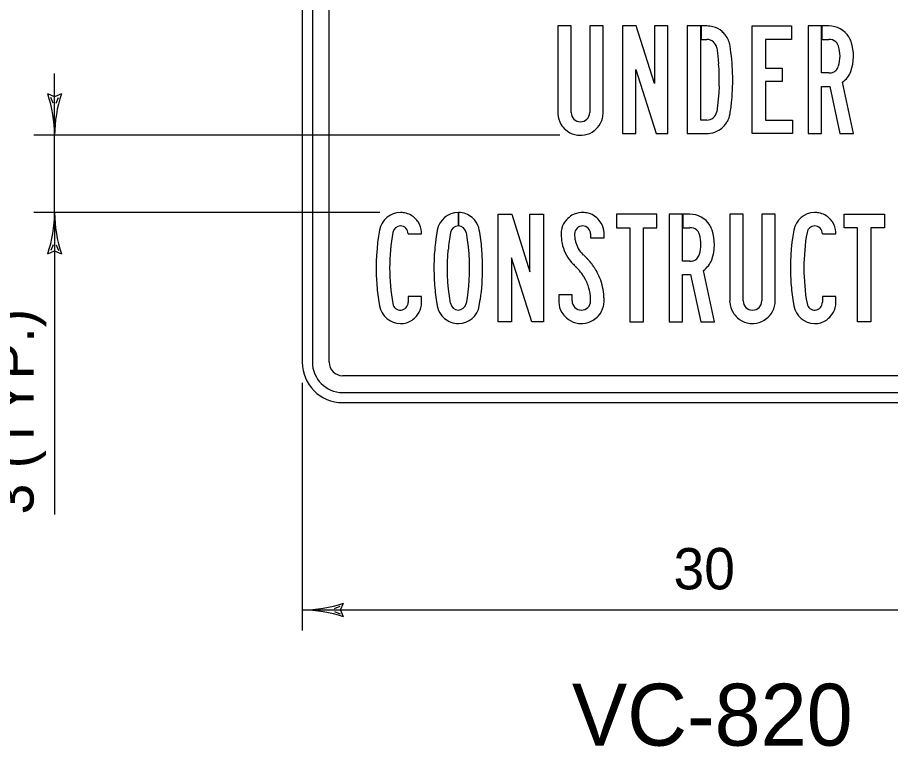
# Model space of a CAD drawing. Extents: x 0 to 32, y 0 to 21.
# Drawn here: x 3.626 to 6.587, y 7.453 to 9.924 of the extents above; entities that cross this region are included whole.
import ezdxf

# ---------------------------------------------------------------- set-up
doc = ezdxf.new("R2010")
doc.units = 0
doc.layers.add('Level 1', color=7, linetype='Continuous')

msp = doc.modelspace()

# ---------------------------------------------------------------- linework, layer by layer
at = {"layer": 'Level 1'}
for p, q in [((4.5923, 10.6702), (4.5923, 8.7555)), ((4.6265, 10.6702), (4.6265, 8.7555)), ((4.6835, 8.7555), (4.6835, 10.6702)), ((5.5042, 9.8956), (5.4586, 9.8956)), ((5.4586, 9.8956), (5.4586, 9.602)), ((5.5042, 9.602), (5.5042, 9.8956)), ((5.6125, 9.8956), (5.5669, 9.8956)), ((5.5669, 9.8956), (5.5669, 9.602)), ((5.6125, 9.602), (5.6125, 9.8956)), ((5.7248, 9.8956), (5.6781, 9.8956)), ((5.6781, 9.8956), (5.6781, 9.5309)), ((5.7864, 9.7005), (5.7248, 9.8956)), ((5.832, 9.8956), (5.7864, 9.8956)), ((5.7864, 9.8956), (5.7864, 9.7005)), ((5.832, 9.5309), (5.832, 9.8956)), ((5.9436, 9.8956), (5.898, 9.8956)), ((5.898, 9.8956), (5.898, 9.5309)), ((5.9436, 9.85), (5.9436, 9.8956)), ((5.9641, 9.8956), (5.9446, 9.8956)), ((5.9446, 9.8956), (5.9446, 9.85)), ((6.1176, 9.5309), (6.1176, 9.8956)), ((6.1176, 9.8956), (6.2515, 9.8956)), ((6.2515, 9.8956), (6.2515, 9.85)), ((6.3532, 9.8956), (6.3076, 9.8956)), ((6.3076, 9.8956), (6.3076, 9.5309)), ((6.3532, 9.85), (6.3532, 9.8956)), ((6.378, 9.8956), (6.3541, 9.8956)), ((6.3541, 9.8956), (6.3541, 9.85)), ((5.9436, 9.5765), (5.9436, 9.85)), ((5.9446, 9.85), (5.9641, 9.85)), ((6.2515, 9.85), (6.1632, 9.85)), ((6.1632, 9.85), (6.1632, 9.753)), ((6.3532, 9.7362), (6.3532, 9.85)), ((6.3541, 9.85), (6.378, 9.85)), ((5.998, 9.8212), (6.0017, 9.7946)), ((6.0017, 9.7946), (6.0043, 9.7677)), ((5.7237, 9.5309), (5.7237, 9.7475)), ((5.7237, 9.7475), (5.7923, 9.5309)), ((6.1632, 9.753), (6.2201, 9.753)), ((6.2201, 9.753), (6.2201, 9.7074)), ((3.7523, 9.2632), (3.7523, 9.735)), ((6.378, 9.7362), (6.3532, 9.7362)), ((6.006, 9.691), (6.005, 9.6691)), ((6.2201, 9.7074), (6.1632, 9.7074)), ((6.1632, 9.7074), (6.1632, 9.5765)), ((6.3532, 9.5309), (6.3532, 9.6906)), ((6.3532, 9.6906), (6.3808, 9.6906)), ((6.3808, 9.6906), (6.4149, 9.5309)), ((6.4615, 9.5309), (6.4243, 9.7052)), ((3.7523, 9.6552), (3.7292, 9.665)), ((3.7474, 9.6342), (3.7392, 9.6534)), ((3.7754, 9.665), (3.7523, 9.6552)), ((3.7572, 9.6342), (3.7654, 9.6534)), ((6.005, 9.6691), (6.0032, 9.6474)), ((6.0008, 9.626), (5.9976, 9.6049)), ((6.0032, 9.6474), (6.0008, 9.626)), ((5.4586, 9.602), (5.4587, 9.5972)), ((5.9641, 9.5765), (5.9436, 9.5765)), ((6.1632, 9.5765), (6.2544, 9.5765)), ((6.2544, 9.5765), (6.2544, 9.5309)), ((5.4655, 9.525), (3.6823, 9.525)), ((5.5355, 9.525), (5.5404, 9.5252)), ((5.6781, 9.5309), (5.7237, 9.5309)), ((5.7923, 9.5309), (5.832, 9.5309)), ((5.898, 9.5309), (5.9641, 9.5309)), ((5.9641, 9.5309), (5.9694, 9.531)), ((6.2544, 9.5309), (6.1176, 9.5309)), ((6.3076, 9.5309), (6.3532, 9.5309)), ((6.4149, 9.5309), (6.4615, 9.5309)), ((4.855, 9.2632), (3.6823, 9.2632)), ((3.7523, 9.2632), (3.7523, 8.2395)), ((5.1216, 9.2176), (5.1216, 9.2633)), ((5.1225, 9.2633), (5.1225, 9.2176)), ((5.2562, 8.8926), (5.2562, 9.2573)), ((5.2562, 9.2573), (5.3028, 9.2573)), ((5.3028, 9.2573), (5.3645, 9.0622)), ((5.3645, 9.0622), (5.3645, 9.2573)), ((5.3645, 9.2573), (5.4101, 9.2573)), ((5.4101, 9.2573), (5.4101, 8.8926)), ((5.7945, 9.2573), (5.6577, 9.2573)), ((5.6577, 9.2573), (5.6577, 9.2117)), ((5.7945, 9.2117), (5.7945, 9.2573)), ((5.8816, 9.2573), (5.836, 9.2573)), ((5.836, 9.2573), (5.836, 8.8926)), ((5.8816, 9.2117), (5.8816, 9.2573)), ((5.9064, 9.2573), (5.8825, 9.2573)), ((5.8825, 9.2573), (5.8825, 9.2117)), ((6.0877, 9.2573), (6.0421, 9.2573)), ((6.0421, 9.2573), (6.0421, 8.9637)), ((6.0877, 8.9637), (6.0877, 9.2573)), ((6.196, 9.2573), (6.1504, 9.2573)), ((6.1504, 9.2573), (6.1504, 8.9637)), ((6.196, 8.9637), (6.196, 9.2573)), ((6.4294, 9.2117), (6.4294, 9.2573)), ((6.4294, 9.2573), (6.5662, 9.2573)), ((6.5662, 9.2573), (6.5662, 9.2117)), ((5.6577, 9.2117), (5.7033, 9.2117)), ((5.7033, 9.2117), (5.7033, 8.8926)), ((5.7489, 8.8926), (5.7489, 9.2117)), ((5.7489, 9.2117), (5.7945, 9.2117)), ((5.8816, 9.0979), (5.8816, 9.2117)), ((5.8825, 9.2117), (5.9064, 9.2117)), ((6.475, 9.2117), (6.4294, 9.2117)), ((6.475, 8.8926), (6.475, 9.2117)), ((6.5662, 9.2117), (6.5206, 9.2117)), ((6.5206, 9.2117), (6.5206, 8.8926)), ((4.9513, 9.1913), (4.9968, 9.1913)), ((4.9968, 9.1913), (4.9967, 9.1962)), ((5.1478, 9.195), (5.1516, 9.1708)), ((5.4702, 9.1906), (5.4703, 9.1858)), ((5.5702, 9.1906), (5.5702, 9.1775)), ((5.6158, 9.1906), (5.6156, 9.1955)), ((5.6158, 9.1775), (5.6158, 9.1906)), ((6.3561, 9.1913), (6.4017, 9.1913)), ((6.4017, 9.1913), (6.4016, 9.1962)), ((3.7474, 9.154), (3.7392, 9.1348)), ((3.7572, 9.154), (3.7654, 9.1348)), ((5.1516, 9.1708), (5.1546, 9.1467)), ((5.5702, 9.1775), (5.6158, 9.1775)), ((3.7292, 9.1232), (3.7523, 9.133)), ((3.7523, 9.133), (3.7754, 9.1232)), ((5.0855, 9.1157), (5.087, 9.1359)), ((5.1546, 9.1467), (5.1567, 9.1227)), ((5.1567, 9.1227), (5.158, 9.0988)), ((5.2027, 9.1185), (5.2012, 9.14)), ((5.5465, 9.1187), (5.5432, 9.1219)), ((5.0844, 9.075), (5.0847, 9.0954)), ((5.0847, 9.0954), (5.0855, 9.1157)), ((5.158, 9.0988), (5.1584, 9.075)), ((5.2037, 9.0968), (5.2027, 9.1185)), ((5.204, 9.075), (5.2037, 9.0968)), ((5.3017, 9.1093), (5.3017, 8.8926)), ((5.3703, 8.8926), (5.3017, 9.1093)), ((5.9064, 9.0979), (5.8816, 9.0979)), ((5.0848, 9.0513), (5.0844, 9.075)), ((5.1584, 9.075), (5.1581, 9.0544)), ((5.99, 8.8926), (5.9528, 9.0669)), ((5.0861, 9.0275), (5.0848, 9.0513)), ((5.1572, 9.034), (5.1558, 9.0138)), ((5.1581, 9.0544), (5.1572, 9.034)), ((5.8816, 8.8926), (5.8816, 9.0524)), ((5.8816, 9.0524), (5.9093, 9.0524)), ((5.9093, 9.0524), (5.9433, 8.8926)), ((5.0882, 9.0035), (5.0861, 9.0275)), ((5.0911, 8.9795), (5.0882, 9.0035)), ((5.1558, 9.0138), (5.1537, 8.9938)), ((4.9968, 8.978), (4.9513, 8.978)), ((4.9513, 8.978), (4.9513, 8.9586)), ((4.9968, 8.9586), (4.9968, 8.978)), ((5.0949, 8.9553), (5.0911, 8.9795)), ((5.1511, 8.9739), (5.1478, 8.9542)), ((5.1537, 8.9938), (5.1511, 8.9739)), ((5.5074, 8.9838), (5.4619, 8.9838)), ((5.4619, 8.9838), (5.4619, 8.9637)), ((5.5074, 8.9637), (5.5074, 8.9838)), ((6.4017, 8.978), (6.3561, 8.978)), ((6.3561, 8.978), (6.3561, 8.9586)), ((6.4017, 8.9586), (6.4017, 8.978)), ((4.8508, 8.9677), (4.8542, 8.9462)), ((5.0466, 8.9683), (5.0501, 8.947)), ((5.1927, 8.947), (5.1961, 8.9682)), ((5.4619, 8.9637), (5.462, 8.9589)), ((5.6158, 8.9637), (5.6157, 8.9682)), ((6.0422, 8.9589), (6.0421, 8.9637)), ((6.2557, 8.9677), (6.2591, 8.9462)), ((5.3017, 8.8926), (5.2562, 8.8926)), ((5.4101, 8.8926), (5.3703, 8.8926)), ((5.5388, 8.8868), (5.5436, 8.8869)), ((5.7033, 8.8926), (5.7489, 8.8926)), ((5.836, 8.8926), (5.8816, 8.8926)), ((5.9433, 8.8926), (5.99, 8.8926)), ((6.1191, 8.8868), (6.1239, 8.8869)), ((6.5206, 8.8926), (6.475, 8.8926)), ((7.1909, 8.7099), (4.7291, 8.7099)), ((4.5923, 8.6855), (4.5923, 7.8455)), ((4.7291, 8.6529), (7.1909, 8.6529)), ((4.7291, 8.6187), (7.1909, 8.6187)), ((4.7224, 7.9155), (4.7323, 7.9386)), ((4.5923, 7.9155), (7.3277, 7.9155)), ((4.7014, 7.9204), (4.7206, 7.9286)), ((4.7014, 7.9106), (4.7206, 7.9024)), ((4.7323, 7.8924), (4.7224, 7.9155))]:
    msp.add_line(p, q, dxfattribs=at)
for centre, radius, start, end in [((5.9644, 9.8137), 0.0818, 75.7086, 90.2401), ((5.9649, 9.8178), 0.0778, 48.9195, 75.3496), ((6.3785, 9.8159), 0.0797, 32.1148, 90.335), ((5.9622, 9.8131), 0.0831, 38.8367, 49.6149), ((5.9671, 9.8176), 0.0764, 7.8771, 38.5201), ((5.964, 9.8155), 0.0345, 9.426, 89.8807), ((6.3781, 9.8022), 0.0478, 82.9144, 90.1492), ((6.3814, 9.82), 0.0297, 34.5368, 84.9503), ((6.3729, 9.8146), 0.0398, 17.5605, 33.9209), ((6.3808, 9.8177), 0.0767, 18.2695, 31.8717), ((6.3088, 9.7935), 0.1527, 339.9552, 18.4428), ((5.32, 9.7129), 0.732, 354.5646, 9.0573), ((6.3043, 9.7933), 0.1116, 342.6013, 17.3987), ((5.2984, 9.7133), 0.708, 358.198, 4.4112), ((6.381, 9.7673), 0.0309, 280.8885, 305.2203), ((6.3802, 9.7672), 0.0312, 306.5763, 335.7143), ((6.3673, 9.7738), 0.0457, 334.7587, 342.2477), ((6.3795, 9.7689), 0.078, 305.1497, 339.1163), ((6.3782, 9.7814), 0.0452, 269.772, 281.0222), ((3.3023, 9.5227), 0.45, 0.2984, 18.4404), ((4.2023, 9.5227), 0.45, 161.5596, 179.7016), ((5.344, 9.7106), 0.7079, 350.8437, 354.5633), ((5.5316, 9.6006), 0.0729, 182.6993, 211.5542), ((5.5355, 9.602), 0.0314, 180, 0), ((5.5329, 9.6017), 0.0796, 346.6754, 0.2372), ((5.9646, 9.6098), 0.0334, 269.0919, 351.4924), ((5.9636, 9.6106), 0.0803, 330.9257, 350.9621), ((5.539, 9.6007), 0.0734, 317.5843, 346.3219), ((5.9651, 9.6104), 0.0788, 314.2482, 330.4957), ((5.5404, 9.6068), 0.0837, 212.0387, 228.3306), ((5.5342, 9.5985), 0.0734, 227.5843, 256.3219), ((5.5369, 9.598), 0.0729, 272.6993, 301.5542), ((5.5307, 9.6068), 0.0837, 302.0387, 318.3306), ((5.9652, 9.6074), 0.0765, 273.0973, 295.9373), ((5.9616, 9.6131), 0.0832, 296.4656, 314.682), ((5.5352, 9.6046), 0.0796, 256.6754, 270.2372), ((3.3023, 9.2655), 0.45, 341.5596, 359.7016), ((4.2023, 9.2655), 0.45, 180.2984, 198.4404), ((4.9251, 9.1913), 0.0719, 90.0505, 170.0239), ((4.9251, 9.1852), 0.078, 79.4802, 90.1146), ((4.9266, 9.1944), 0.0687, 44.1132, 79.2468), ((4.922, 9.1881), 0.0764, 34.3263, 45.1102), ((5.1214, 9.191), 0.0723, 89.8231, 170.1585), ((5.1214, 9.191), 0.0723, 49.765, 89.1008), ((5.1197, 9.1882), 0.0755, 37.293, 50.191), ((5.5394, 9.1919), 0.0691, 137.8414, 165.1392), ((5.5467, 9.1867), 0.078, 120.7816, 138.6415), ((5.5417, 9.1938), 0.0693, 92.8849, 120.2196), ((5.5432, 9.1847), 0.0784, 79.3863, 93.6213), ((5.5445, 9.1942), 0.0689, 47.8253, 79.0726), ((5.5389, 9.1863), 0.0786, 30.9221, 48.6237), ((5.9069, 9.1776), 0.0797, 32.1148, 90.335), ((6.3299, 9.1913), 0.0719, 90.0505, 170.0239), ((6.33, 9.1852), 0.078, 79.4802, 90.1146), ((6.3315, 9.1944), 0.0687, 44.1132, 79.2468), ((6.3268, 9.1881), 0.0764, 34.3263, 45.1102), ((4.9253, 9.191), 0.0266, 90.6562, 169.7441), ((4.9251, 9.1914), 0.0262, 359.7603, 90.2397), ((4.9285, 9.1929), 0.0683, 2.8297, 34.0801), ((5.1218, 9.1902), 0.0273, 90.4874, 169.2787), ((5.1217, 9.1911), 0.0264, 8.3283, 88.2316), ((5.1249, 9.1927), 0.0687, 9.2401, 36.9344), ((5.5446, 9.1909), 0.0744, 165.4928, 180.2722), ((5.5432, 9.1902), 0.0274, 90.0843, 179.1466), ((5.5428, 9.1902), 0.0274, 0.8642, 89.1358), ((5.5471, 9.192), 0.0686, 2.9794, 30.3921), ((5.9066, 9.164), 0.0478, 82.9144, 90.1492), ((5.9098, 9.1817), 0.0297, 34.5368, 84.9503), ((5.9092, 9.1795), 0.0767, 18.2695, 31.8717), ((6.3302, 9.191), 0.0266, 90.6562, 169.7441), ((6.33, 9.1914), 0.0262, 359.7603, 90.2397), ((6.3333, 9.1929), 0.0683, 2.8297, 34.0801), ((5.5798, 9.0751), 0.7369, 169.9506, 183.3451), ((5.5827, 9.075), 0.6942, 169.9858, 190.0142), ((5.7546, 9.0771), 0.7157, 169.8428, 173.2675), ((5.7454, 9.0783), 0.6608, 169.7988, 175.0004), ((4.4883, 9.0776), 0.7156, 5.0038, 10.1533), ((5.648, 9.1913), 0.1777, 181.7572, 184.779), ((5.6302, 9.1905), 0.1144, 179.9375, 186.9939), ((5.9013, 9.1764), 0.0398, 17.5605, 33.9209), ((5.8328, 9.155), 0.1116, 342.6013, 17.3987), ((5.8373, 9.1552), 0.1527, 339.9552, 18.4428), ((6.9847, 9.0751), 0.7369, 169.9506, 183.3451), ((6.9876, 9.075), 0.6942, 169.9858, 190.0142), ((5.769, 9.0756), 0.7303, 173.2815, 178.3473), ((5.6359, 9.1902), 0.1656, 184.7797, 187.9477), ((5.6258, 9.1889), 0.1554, 187.9489, 191.2534), ((5.6054, 9.1838), 0.1344, 190.8571, 220.1358), ((5.6158, 9.1888), 0.0999, 187.0642, 194.7948), ((5.6075, 9.1868), 0.0914, 194.8773, 225.2017), ((5.8957, 9.1356), 0.0457, 334.7587, 342.2477), ((5.7665, 9.0752), 0.7277, 178.3075, 183.3717), ((5.6147, 9.1917), 0.1466, 220.1419, 227.0161), ((5.368, 8.927), 0.262, 43.9737, 47.0417), ((5.3797, 8.9384), 0.2456, 41.8182, 43.9563), ((5.3876, 8.9456), 0.2349, 39.6156, 41.8179), ((5.3959, 8.9524), 0.2242, 36.2143, 39.6188), ((5.9066, 9.1432), 0.0452, 269.772, 281.0222), ((5.9094, 9.1291), 0.0309, 280.8885, 305.2203), ((5.9086, 9.1289), 0.0312, 306.5763, 335.7143), ((5.9079, 9.1307), 0.078, 305.1497, 339.1163), ((4.4738, 9.075), 0.7302, 351.59, 359.9953), ((5.3671, 8.9252), 0.2172, 44.6213, 47.1651), ((5.3773, 8.9353), 0.2028, 41.9582, 44.621), ((5.3866, 8.9437), 0.1903, 39.1794, 41.9577), ((5.3974, 8.9524), 0.1764, 34.8154, 39.2044), ((5.405, 8.9591), 0.2129, 32.678, 36.2025), ((5.414, 8.9649), 0.2022, 26.5999, 32.683), ((5.5925, 9.0762), 0.7496, 183.3721, 188.3221), ((5.78, 9.0762), 0.7413, 183.3915, 188.3689), ((5.4073, 8.9592), 0.1645, 30.2308, 34.8291), ((5.4185, 8.9654), 0.1516, 15.7663, 30.3355), ((5.4193, 8.9677), 0.1962, 7.883, 26.5515), ((6.9974, 9.0762), 0.7496, 183.3721, 188.3221), ((5.4171, 8.9652), 0.153, 6.0372, 15.6795), ((5.4046, 8.9639), 0.1655, 359.9553, 6.0536), ((5.4031, 8.9649), 0.2126, 4.491, 8.025), ((5.3919, 8.964), 0.2238, 1.0834, 4.4991), ((4.9251, 8.9587), 0.0719, 189.9761, 269.9495), ((4.925, 8.9586), 0.0263, 189.4682, 0.1255), ((4.9229, 8.9583), 0.0739, 345.5731, 0.2683), ((5.1192, 8.958), 0.07, 189.0724, 216.5543), ((5.1215, 8.9592), 0.0268, 188.2145, 349.415), ((5.1216, 8.9589), 0.0721, 269.9867, 350.486), ((5.5348, 8.9623), 0.0729, 182.6993, 211.5542), ((5.5388, 8.9637), 0.0314, 180, 0), ((5.5423, 8.9624), 0.0734, 317.5843, 346.3219), ((5.5362, 8.9634), 0.0796, 346.6754, 0.2372), ((6.1151, 8.9623), 0.0729, 182.6993, 211.5542), ((6.1191, 8.9637), 0.0314, 180, 0), ((6.1226, 8.9624), 0.0734, 317.5843, 346.3219), ((6.1165, 8.9634), 0.0796, 346.6754, 0.2372), ((6.3299, 8.9587), 0.0719, 189.9761, 269.9495), ((6.3299, 8.9586), 0.0263, 189.4682, 0.1255), ((6.3278, 8.9583), 0.0739, 345.5731, 0.2683), ((4.9281, 8.9574), 0.0686, 318.0882, 345.227), ((5.1235, 8.9619), 0.0757, 216.9431, 229.8827), ((5.5436, 8.9686), 0.0837, 212.0387, 228.3306), ((5.534, 8.9686), 0.0837, 302.0387, 318.3306), ((6.1239, 8.9686), 0.0837, 212.0387, 228.3306), ((6.1142, 8.9686), 0.0837, 302.0387, 318.3306), ((6.333, 8.9574), 0.0686, 318.0882, 345.227), ((4.9262, 8.9554), 0.0687, 269.011, 304.2521), ((4.9205, 8.9628), 0.078, 304.6279, 318.8354), ((5.1213, 8.9581), 0.0714, 229.2973, 249.7299), ((5.1212, 8.9596), 0.0728, 250.2387, 270.3293), ((5.5375, 8.9602), 0.0734, 227.5843, 256.3219), ((5.5385, 8.9663), 0.0796, 256.6754, 270.2372), ((5.5402, 8.9598), 0.0729, 272.6993, 301.5542), ((6.1178, 8.9602), 0.0734, 227.5843, 256.3219), ((6.1187, 8.9663), 0.0796, 256.6754, 270.2372), ((6.1205, 8.9598), 0.0729, 272.6993, 301.5542), ((6.3311, 8.9554), 0.0687, 269.011, 304.2521), ((6.3254, 8.9628), 0.078, 304.6279, 318.8354), ((4.7291, 8.7555), 0.1368, 180, 270), ((4.7291, 8.7555), 0.1026, 180, 270), ((4.7291, 8.7555), 0.0456, 180, 270), ((4.59, 8.3655), 0.45, 270.2984, 288.4404), ((4.59, 7.4655), 0.45, 71.5596, 89.7016)]:
    msp.add_arc(centre, radius, start, end, dxfattribs=at)

# ---------------------------------------------------------------- texts
for s, rotation, p in [('3 (TYP.)', 89.9128, (3.6811, 8.2396)), ('30', 0.0872, (5.8514, 7.9853))]:
    msp.add_text(s, height=0.14, rotation=rotation, dxfattribs=at).set_placement(p)
msp.add_text('VC-820', height=0.21, dxfattribs=at).set_placement((5.5068, 7.4555))

doc.saveas('drawing.dxf')
